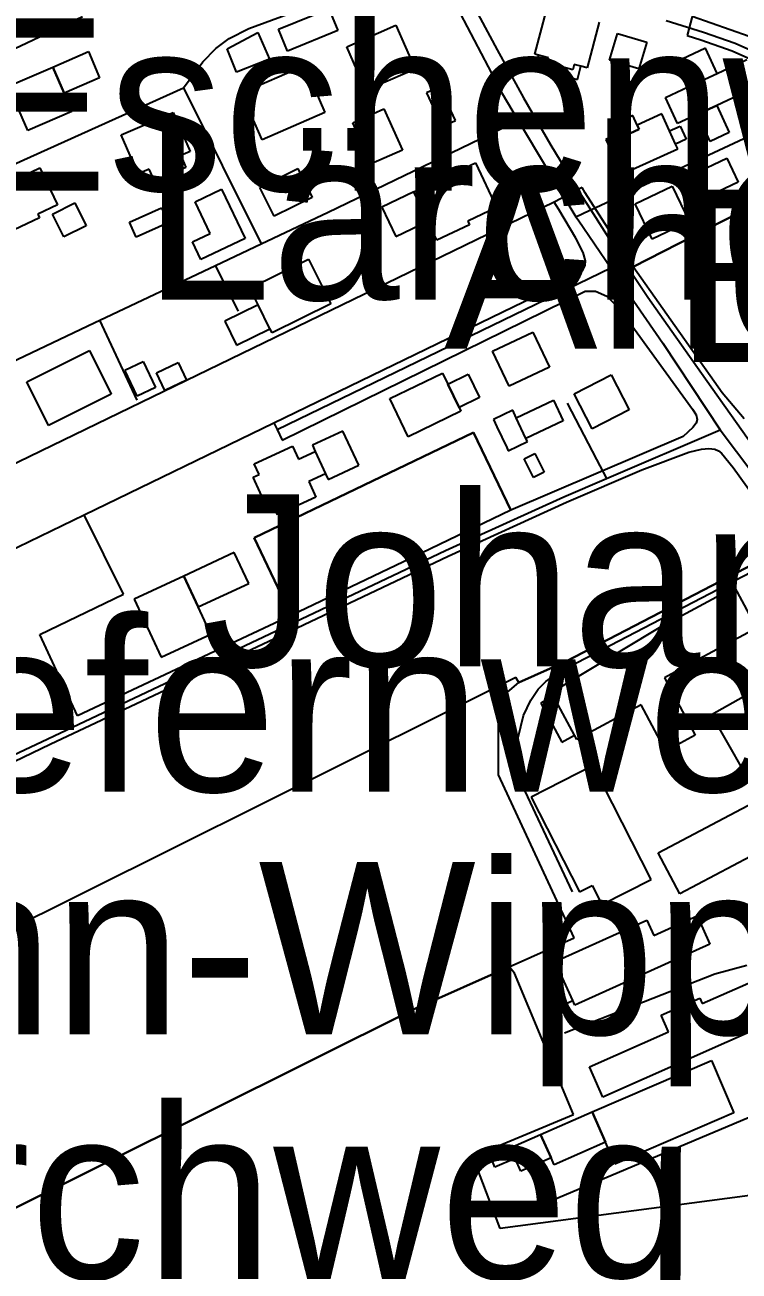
# Model space of a CAD drawing. Extents: x -3657 to 4700, y -7332 to 8131.
# Drawn here: x -2004.3 to -1824.3, y -3271.6 to -2957.5 of the extents above; entities that cross this region are included whole.
import ezdxf

# ---------------------------------------------------------------- set-up
doc = ezdxf.new("R2010")
doc.units = 0
for name, color, linetype in [('OSM_BUILDING_DETACHED', 9, 'CONTINUOUS'), ('OSM_BUILDING_GARAGE', 9, 'CONTINUOUS'), ('OSM_BUILDING_HOUSE', 9, 'CONTINUOUS'), ('OSM_BUILDING_HUT', 9, 'CONTINUOUS'), ('OSM_BUILDING_RESIDENTIAL', 9, 'CONTINUOUS'), ('OSM_BUILDING_TERRACE', 9, 'CONTINUOUS'), ('OSM_BUILDING_YES', 9, 'CONTINUOUS'), ('OSM_HIGHWAY_FOOTWAY', 8, 'CONTINUOUS'), ('OSM_HIGHWAY_RESIDENTIAL', 8, 'CONTINUOUS'), ('OSM_HIGHWAY_SECONDARY', 8, 'CONTINUOUS'), ('OSM_HIGHWAY_SERVICE', 8, 'CONTINUOUS'), ('OSM_HIGHWAY_UNCLASSIFIED', 8, 'CONTINUOUS'), ('OSM_LABELS', 8, 'CONTINUOUS'), ('OSM_LANDUSE_FARMLAND', 3, 'CONTINUOUS'), ('OSM_LANDUSE_GREENFIELD', 3, 'CONTINUOUS'), ('OSM_LANDUSE_RESIDENTIAL', 3, 'CONTINUOUS'), ('OSM_LEISURE_SWIMMING_POOL', 3, 'CONTINUOUS')]:
    doc.layers.add(name, color=color, linetype=linetype)

msp = doc.modelspace()

# ---------------------------------------------------------------- linework, layer by layer
at = {"layer": 'OSM_BUILDING_DETACHED'}
for p, q in [((-2008.423543, -2972.969383), (-1997.319891, -2968.154643)), ((-1997.319891, -2968.154643), (-1994.460549, -2974.748502)), ((-2003.577072, -2984.155593), (-2008.423543, -2972.969383)), ((-1994.460549, -2974.748502), (-1992.47342, -2979.329733)), ((-1992.47342, -2979.329733), (-2003.577072, -2984.155593)), ((-2013.543054, -2999.811838), (-2000.558456, -2993.584923)), ((-2000.558456, -2993.584923), (-1996.121546, -3002.84746)), ((-1996.121546, -3002.84746), (-2001.0742, -3005.215912)), ((-2001.0742, -3005.215912), (-2000.634301, -3006.12771)), ((-2000.634301, -3006.12771), (-2007.012833, -3009.185571))]:
    msp.add_line(p, q, dxfattribs=at)
at = {"layer": 'OSM_BUILDING_GARAGE'}
for p, q in [((-1856.984603, -2966.442241), (-1854.997474, -2959.703828)), ((-1854.997474, -2959.703828), (-1847.602624, -2961.894368)), ((-1997.319891, -2968.154643), (-1988.332305, -2964.251701)), ((-1988.332305, -2964.251701), (-1985.480547, -2970.84556)), ((-1847.602624, -2961.894368), (-1849.589753, -2968.621662)), ((-1994.460549, -2974.748502), (-1997.319891, -2968.154643)), ((-1849.589753, -2968.621662), (-1856.984603, -2966.442241)), ((-1985.480547, -2970.84556), (-1994.460549, -2974.748502)), ((-1921.680058, -2982.187443), (-1913.822556, -2978.662563)), ((-1913.822556, -2978.662563), (-1909.158112, -2989.070409)), ((-1834.739377, -2980.063619), (-1829.953582, -2977.839721)), ((-1831.576657, -2986.890988), (-1834.739377, -2980.063619)), ((-1829.953582, -2977.839721), (-1826.790862, -2984.678209)), ((-1917.015614, -2992.595288), (-1921.680058, -2982.187443)), ((-1826.790862, -2984.678209), (-1831.576657, -2986.890988)), ((-1909.158112, -2989.070409), (-1917.015614, -2992.595288)), ((-1945.123628, -2998.477499), (-1935.536869, -2993.740595)), ((-1935.536869, -2993.740595), (-1931.93425, -3001.046102)), ((-1961.43022, -3002.135812), (-1954.74831, -2998.944518)), ((-1954.74831, -2998.944518), (-1948.83243, -3011.353872)), ((-1941.521009, -3005.783006), (-1945.123628, -2998.477499)), ((-1957.637989, -3010.08625), (-1961.43022, -3002.135812)), ((-1931.93425, -3001.046102), (-1941.521009, -3005.783006)), ((-1962.112822, -3012.221192), (-1957.637989, -3010.08625)), ((-1948.83243, -3011.353872), (-1959.981588, -3016.680109)), ((-1959.981588, -3016.680109), (-1962.112822, -3012.221192)), ((-1945.548358, -3028.066469), (-1953.951941, -3032.21404)), ((-1942.567665, -3034.104354), (-1945.548358, -3028.066469)), ((-1953.951941, -3032.21404), (-1950.971248, -3038.251925)), ((-1950.971248, -3038.251925), (-1942.567665, -3034.104354)), ((-1979.132353, -3044.567796), (-1974.536169, -3042.366137)), ((-1974.536169, -3042.366137), (-1971.403787, -3048.904399)), ((-1975.99997, -3051.117178), (-1979.132353, -3044.567796)), ((-1971.403787, -3048.904399), (-1975.99997, -3051.117178))]:
    msp.add_line(p, q, dxfattribs=at)
at = {"layer": 'OSM_BUILDING_HOUSE'}
for p, q in [((-1946.549507, -3068.174479), (-1936.902072, -3063.715563)), ((-1936.902072, -3063.715563), (-1935.38518, -3067.006933)), ((-1935.38518, -3067.006933), (-1931.137881, -3065.038782)), ((-1931.137881, -3065.038782), (-1928.543996, -3070.665246)), ((-1945.31324, -3070.854277), (-1946.549507, -3068.174479)), ((-1946.814963, -3071.554805), (-1945.31324, -3070.854277)), ((-1943.265435, -3079.249494), (-1946.814963, -3071.554805)), ((-1928.543996, -3070.665246), (-1932.791294, -3072.622276)), ((-1932.791294, -3072.622276), (-1930.978608, -3076.558577)), ((-1930.978608, -3076.558577), (-1940.626043, -3081.006374)), ((-1941.756127, -3078.560085), (-1943.265435, -3079.249494)), ((-1940.626043, -3081.006374), (-1941.756127, -3078.560085))]:
    msp.add_line(p, q, dxfattribs=at)
at = {"layer": 'OSM_BUILDING_HUT'}
for p, q in [((-1971.1535, -3045.257205), (-1965.685103, -3042.666363)), ((-1965.685103, -3042.666363), (-1963.60696, -3047.058563)), ((-1969.067773, -3049.660524), (-1971.1535, -3045.257205)), ((-1963.60696, -3047.058563), (-1969.067773, -3049.660524))]:
    msp.add_line(p, q, dxfattribs=at)
at = {"layer": 'OSM_BUILDING_RESIDENTIAL'}
for p, q in [((-1875.794067, -2964.896631), (-1872.942309, -2954.155202)), ((-1859.578488, -2956.868358), (-1862.642611, -2968.388152)), ((-1874.8991, -2965.130141), (-1875.794067, -2964.896631)), ((-1949.704643, -2974.670666), (-1933.868287, -2967.743222)), ((-1933.868287, -2967.743222), (-1928.695685, -2979.585481)), ((-1872.335552, -2965.819549), (-1874.8991, -2965.130141)), ((-1872.684438, -2967.131649), (-1872.335552, -2965.819549)), ((-1866.222477, -2968.844051), (-1872.684438, -2967.131649)), ((-1865.873591, -2967.531951), (-1866.222477, -2968.844051)), ((-1864.20501, -2967.976731), (-1865.873591, -2967.531951)), ((-1862.642611, -2968.388152), (-1864.20501, -2967.976731)), ((-1944.524456, -2986.512925), (-1949.704643, -2974.670666)), ((-1928.695685, -2979.585481), (-1944.524456, -2986.512925)), ((-1851.076307, -2980.341607), (-1855.634568, -2982.432071)), ((-1849.97656, -2982.765656), (-1851.076307, -2980.341607)), ((-1843.810393, -2979.941305), (-1849.97656, -2982.765656)), ((-1841.838433, -2984.244549), (-1843.810393, -2979.941305)), ((-1855.634568, -2982.432071), (-1854.527237, -2984.845001)), ((-1849.491155, -2983.822008), (-1854.041832, -2985.912473)), ((-1854.041832, -2985.912473), (-1849.491155, -2983.822008)), ((-1849.97656, -2982.765656), (-1849.491155, -2983.822008)), ((-1849.491155, -2983.822008), (-1849.97656, -2982.765656)), ((-1854.527237, -2984.845001), (-1857.894738, -2986.390611)), ((-1857.894738, -2986.390611), (-1853.867389, -2995.186129)), ((-1854.041832, -2985.912473), (-1854.527237, -2984.845001)), ((-1854.527237, -2984.845001), (-1854.041832, -2985.912473)), ((-1840.321541, -2987.558158), (-1841.838433, -2984.244549)), ((-1853.867389, -2995.186129), (-1839.783044, -2988.736824)), ((-1839.783044, -2988.736824), (-1840.321541, -2987.558158)), ((-1906.268433, -2999.645046), (-1890.796131, -2992.283942)), ((-1890.796131, -2992.283942), (-1885.433917, -3003.570227)), ((-1902.764411, -3007.039509), (-1906.268433, -2999.645046)), ((-1885.433917, -3003.570227), (-1892.715, -3007.039509)), ((-1900.489073, -3011.820891), (-1902.764411, -3007.039509)), ((-1892.29027, -3007.929068), (-1900.489073, -3011.820891)), ((-1892.715, -3007.039509), (-1892.29027, -3007.929068)), ((-1947.611331, -3023.874421), (-1932.821632, -3016.568914)), ((-1932.821632, -3016.568914), (-1927.247053, -3027.877438)), ((-1945.548358, -3028.066469), (-1947.611331, -3023.874421)), ((-1942.567665, -3034.104354), (-1945.548358, -3028.066469)), ((-1927.247053, -3027.877438), (-1942.036752, -3035.182945)), ((-1942.036752, -3035.182945), (-1942.567665, -3034.104354)), ((-2003.834944, -3047.458865), (-1988.044095, -3039.630742)), ((-1988.044095, -3039.630742), (-1982.590867, -3050.639039)), ((-1998.381716, -3058.467162), (-2003.834944, -3047.458865)), ((-1982.590867, -3050.639039), (-1998.381716, -3058.467162))]:
    msp.add_line(p, q, dxfattribs=at)
at = {"layer": 'OSM_BUILDING_TERRACE'}
for p, q in [((-1874.8991, -2965.130141), (-1875.778898, -2968.43263)), ((-1872.335552, -2965.819549), (-1874.8991, -2965.130141)), ((-1872.684438, -2967.131649), (-1872.335552, -2965.819549)), ((-1866.222477, -2968.844051), (-1872.684438, -2967.131649)), ((-1865.873591, -2967.531951), (-1866.222477, -2968.844051)), ((-1864.20501, -2967.976731), (-1865.873591, -2967.531951)), ((-1865.077223, -2971.27922), (-1864.20501, -2967.976731)), ((-1875.778898, -2968.43263), (-1865.077223, -2971.27922))]:
    msp.add_line(p, q, dxfattribs=at)
at = {"layer": 'OSM_BUILDING_YES'}
for p, q in [((-1989.788521, -2955.50066), (-2008.415958, -2964.318418)), ((-1940.38334, -2958.625238), (-1927.717289, -2953.476913)), ((-1927.717289, -2953.476913), (-1925.487458, -2958.969942)), ((-1938.153508, -2964.118267), (-1940.38334, -2958.625238)), ((-1923.219704, -2963.039676), (-1910.80394, -2957.624483)), ((-1910.80394, -2957.624483), (-1905.995392, -2968.65502)), ((-1953.330015, -2963.60677), (-1945.593865, -2959.436961)), ((-1945.593865, -2959.436961), (-1942.643509, -2966.153134)), ((-1925.487458, -2958.969942), (-1938.153508, -2964.118267)), ((-1950.986417, -2969.411145), (-1953.330015, -2963.60677)), ((-1918.41874, -2974.070213), (-1923.219704, -2963.039676)), ((-1832.80534, -2963.439978), (-1840.071254, -2966.809184)), ((-1829.877738, -2969.75585), (-1832.80534, -2963.439978)), ((-1942.643509, -2966.153134), (-1950.986417, -2969.411145)), ((-1840.071254, -2966.809184), (-1837.143652, -2973.125056)), ((-1829.877738, -2969.75585), (-1822.407043, -2966.297688)), ((-1905.995392, -2968.65502), (-1918.41874, -2974.070213)), ((-1837.143652, -2973.125056), (-1829.877738, -2969.75585)), ((-1837.143652, -2973.125056), (-1829.877738, -2969.75585)), ((-1842.892673, -2975.793734), (-1837.143652, -2973.125056)), ((-1819.342921, -2972.924905), (-1829.953582, -2977.839721)), ((-1839.828551, -2982.420952), (-1842.892673, -2975.793734)), ((-1980.042488, -2985.234184), (-1966.982046, -2979.585481)), ((-1966.982046, -2979.585481), (-1962.711994, -2989.459591)), ((-1834.739377, -2980.063619), (-1839.828551, -2982.420952)), ((-1829.953582, -2977.839721), (-1834.739377, -2980.063619)), ((-1841.838433, -2984.244549), (-1839.191456, -2983.021405)), ((-1839.191456, -2983.021405), (-1837.674564, -2986.346133)), ((-1975.772436, -2995.108293), (-1980.042488, -2985.234184)), ((-1840.321541, -2987.558158), (-1841.838433, -2984.244549)), ((-1837.674564, -2986.346133), (-1840.321541, -2987.558158)), ((-1962.711994, -2989.459591), (-1965.025255, -2990.460345)), ((-1965.025255, -2990.460345), (-1963.743481, -2993.440369)), ((-1835.8998, -2995.163891), (-1827.397619, -2991.116395)), ((-1827.397619, -2991.116395), (-1824.523108, -2997.165399)), ((-1972.97377, -2993.896268), (-1975.772436, -2995.108293)), ((-1971.684412, -2996.876292), (-1972.97377, -2993.896268)), ((-1963.743481, -2993.440369), (-1971.684412, -2996.876292)), ((-1833.025289, -3001.201775), (-1835.8998, -2995.163891)), ((-1850.484719, -3002.669548), (-1841.178585, -2998.210631)), ((-1841.178585, -2998.210631), (-1836.946456, -3007.050628)), ((-1824.523108, -2997.165399), (-1833.025289, -3001.201775)), ((-1997.395736, -3005.204792), (-1991.752897, -3002.40268)), ((-1991.752897, -3002.40268), (-1988.901139, -3008.162577)), ((-1906.268433, -2999.645046), (-1914.368637, -3003.492391)), ((-1902.764411, -3007.039509), (-1906.268433, -2999.645046)), ((-1846.25259, -3011.509545), (-1850.484719, -3002.669548)), ((-1994.543978, -3010.95357), (-1997.395736, -3005.204792)), ((-1914.368637, -3003.492391), (-1910.857032, -3010.886853)), ((-1988.901139, -3008.162577), (-1994.543978, -3010.95357)), ((-1910.857032, -3010.886853), (-1902.764411, -3007.039509)), ((-1836.946456, -3007.050628), (-1846.25259, -3011.509545)), ((-1886.457819, -3039.775295), (-1876.347732, -3034.971674)), ((-1876.347732, -3034.971674), (-1872.145941, -3043.83391)), ((-1882.256028, -3048.626411), (-1886.457819, -3039.775295)), ((-1912.358755, -3051.71763), (-1899.078363, -3045.279444)), ((-1899.078363, -3045.279444), (-1897.728329, -3048.070437)), ((-1897.728329, -3048.070437), (-1892.601233, -3045.59079)), ((-1892.601233, -3045.59079), (-1889.772229, -3051.439643)), ((-1872.145941, -3043.83391), (-1882.256028, -3048.626411)), ((-1865.858422, -3050.527844), (-1856.582626, -3045.746463)), ((-1856.582626, -3045.746463), (-1852.062287, -3054.519742)), ((-1894.89174, -3053.930409), (-1897.728329, -3048.070437)), ((-1897.728329, -3048.070437), (-1894.89174, -3053.930409)), ((-1907.70948, -3061.324872), (-1912.358755, -3051.71763)), ((-1889.772229, -3051.439643), (-1894.89174, -3053.930409)), ((-1880.496433, -3056.532371), (-1871.114454, -3052.117932)), ((-1871.114454, -3052.117932), (-1868.664673, -3057.332974)), ((-1861.338083, -3059.312244), (-1865.858422, -3050.527844)), ((-1894.429088, -3054.886686), (-1907.70948, -3061.324872)), ((-1894.89174, -3053.930409), (-1894.429088, -3054.886686)), ((-1881.368646, -3054.675415), (-1886.222701, -3056.966031)), ((-1880.496433, -3056.532371), (-1881.368646, -3054.675415)), ((-1852.062287, -3054.519742), (-1861.338083, -3059.312244)), ((-1886.222701, -3056.966031), (-1885.350488, -3058.822986)), ((-1885.350488, -3058.822986), (-1882.900707, -3064.038028)), ((-1878.046652, -3061.747413), (-1880.496433, -3056.532371)), ((-1878.046652, -3061.747413), (-1880.496433, -3056.532371)), ((-1868.664673, -3057.332974), (-1878.046652, -3061.747413)), ((-1924.175346, -3059.912696), (-1931.86599, -3063.459814)), ((-1920.201088, -3068.530303), (-1924.175346, -3059.912696)), ((-1877.659844, -3062.570255), (-1878.046652, -3061.747413)), ((-1931.86599, -3063.459814), (-1931.137881, -3065.038782)), ((-1931.137881, -3065.038782), (-1928.543996, -3070.665246)), ((-1882.900707, -3064.038028), (-1882.5139, -3064.849751)), ((-1882.5139, -3064.849751), (-1877.659844, -3062.570255)), ((-1927.891732, -3072.077421), (-1920.201088, -3068.530303)), ((-1878.501719, -3066.940216), (-1875.801651, -3065.583638)), ((-1876.150536, -3071.621522), (-1878.501719, -3066.940216)), ((-1875.801651, -3065.583638), (-1873.450468, -3070.253824)), ((-1928.543996, -3070.665246), (-1927.891732, -3072.077421)), ((-1873.450468, -3070.253824), (-1876.150536, -3071.621522)), ((-1951.540082, -3090.52466), (-1964.266809, -3096.462469)), ((-1947.922294, -3098.297185), (-1951.540082, -3090.52466)), ((-1964.266809, -3096.462469), (-1976.811508, -3102.311322)), ((-1964.266809, -3096.462469), (-1960.649021, -3104.234994)), ((-1960.649021, -3104.234994), (-1964.266809, -3096.462469)), ((-1960.649021, -3104.234994), (-1947.922294, -3098.297185)), ((-1844.356474, -3109.427797), (-1825.448412, -3099.28682)), ((-1825.448412, -3099.28682), (-1819.934509, -3109.561231)), ((-1976.811508, -3102.311322), (-1970.01583, -3116.900096)), ((-1957.471131, -3111.062363), (-1960.649021, -3104.234994)), ((-1871.615029, -3125.840168), (-1844.356474, -3109.427797)), ((-1838.842571, -3119.713328), (-1844.356474, -3109.427797)), ((-1844.356474, -3109.427797), (-1838.842571, -3119.713328)), ((-1970.01583, -3116.900096), (-1957.471131, -3111.062363)), ((-1819.934509, -3109.561231), (-1838.842571, -3119.713328)), ((-1838.842571, -3119.713328), (-1843.158129, -3122.137377)), ((-1843.158129, -3122.137377), (-1835.376472, -3136.559359)), ((-1831.25811, -3131.388795), (-1819.183647, -3124.561427)), ((-1871.114454, -3126.763086), (-1874.315097, -3128.497727)), ((-1871.114454, -3126.763086), (-1871.615029, -3125.840168)), ((-1865.812916, -3136.581598), (-1871.114454, -3126.763086)), ((-1865.812916, -3136.581598), (-1871.114454, -3126.763086)), ((-1874.315097, -3128.497727), (-1869.013558, -3138.30512)), ((-1849.043672, -3128.909148), (-1865.228912, -3137.660189)), ((-1842.756153, -3140.551257), (-1849.043672, -3128.909148)), ((-1819.092634, -3152.715982), (-1831.25811, -3131.388795)), ((-1869.013558, -3138.30512), (-1865.812916, -3136.581598)), ((-1865.228912, -3137.660189), (-1865.812916, -3136.581598)), ((-1835.376472, -3136.559359), (-1842.756153, -3140.551257)), ((-1861.065043, -3144.22069), (-1876.696618, -3152.171127)), ((-1846.487708, -3172.93122), (-1861.065043, -3144.22069)), ((-1876.696618, -3152.171127), (-1864.553895, -3176.078036)), ((-1844.697775, -3166.192807), (-1819.092634, -3152.715982)), ((-1813.662159, -3163.045991), (-1839.267301, -3176.522816)), ((-1839.267301, -3176.522816), (-1844.697775, -3166.192807)), ((-1864.553895, -3176.078036), (-1861.368421, -3174.45459)), ((-1861.368421, -3174.45459), (-1858.933809, -3179.258211)), ((-1858.933809, -3179.258211), (-1846.487708, -3172.93122)), ((-1870.674555, -3193.591237), (-1847.595039, -3183.150033)), ((-1847.595039, -3183.150033), (-1845.843029, -3187.019617)), ((-1845.843029, -3187.019617), (-1834.883482, -3182.060323)), ((-1834.883482, -3182.060323), (-1831.660086, -3189.199038)), ((-1831.660086, -3189.199038), (-1865.706733, -3204.588415)), ((-1870.143643, -3194.758784), (-1870.674555, -3193.591237)), ((-1870.143643, -3194.758784), (-1873.35187, -3196.215437)), ((-1873.35187, -3196.215437), (-1869.438288, -3204.888642)), ((-1866.222477, -3203.431988), (-1870.143643, -3194.758784)), ((-1866.222477, -3203.431988), (-1870.143643, -3194.758784)), ((-1833.624462, -3204.188114), (-1817.188934, -3196.927085)), ((-1869.438288, -3204.888642), (-1866.222477, -3203.431988)), ((-1865.706733, -3204.588415), (-1866.222477, -3203.431988)), ((-1843.92416, -3207.145899), (-1834.21605, -3202.853774)), ((-1834.21605, -3202.853774), (-1833.624462, -3204.188114)), ((-1813.381534, -3207.724112), (-1858.698691, -3227.761438)), ((-1842.08872, -3211.293469), (-1843.92416, -3207.145899)), ((-1862.066192, -3220.122347), (-1842.08872, -3211.293469)), ((-1861.31533, -3231.497588), (-1831.318785, -3218.576737)), ((-1831.318785, -3218.576737), (-1825.638024, -3231.775575)), ((-1858.698691, -3227.761438), (-1862.066192, -3220.122347)), ((-1874.33785, -3237.201887), (-1861.31533, -3231.497588)), ((-1858.016089, -3239.158918), (-1861.31533, -3231.497588)), ((-1861.31533, -3231.497588), (-1858.016089, -3239.158918)), ((-1825.638024, -3231.775575), (-1855.634568, -3244.696425)), ((-1887.01907, -3242.783873), (-1874.33785, -3237.201887)), ((-1871.728795, -3243.117457), (-1874.33785, -3237.201887)), ((-1874.33785, -3237.201887), (-1871.728795, -3243.117457)), ((-1858.016089, -3239.158918), (-1870.924843, -3244.852098)), ((-1855.634568, -3244.696425), (-1858.016089, -3239.158918)), ((-1885.851063, -3245.452551), (-1887.01907, -3242.783873)), ((-1880.792227, -3243.228652), (-1885.851063, -3245.452551)), ((-1879.358764, -3246.475544), (-1880.792227, -3243.228652)), ((-1871.728795, -3243.117457), (-1879.358764, -3246.475544)), ((-1870.924843, -3244.852098), (-1871.728795, -3243.117457))]:
    msp.add_line(p, q, dxfattribs=at)
at = {"layer": 'OSM_HIGHWAY_FOOTWAY'}
for p, q in [((-1892.009645, -2951.33085), (-1885.297397, -2963.84028)), ((-1885.297397, -2963.84028), (-1878.698915, -2975.938288)), ((-1878.698915, -2975.938288), (-1871.789471, -2987.825025)), ((-1871.789471, -2987.825025), (-1864.076074, -3000.523486)), ((-1864.076074, -3000.523486), (-1861.694553, -3004.115082)), ((-1861.694553, -3004.115082), (-1855.543555, -3013.833519)), ((-1855.543555, -3013.833519), (-1847.314414, -3026.131678)), ((-1847.314414, -3026.131678), (-1832.782586, -3046.769456)), ((-1832.782586, -3046.769456), (-1817.226856, -3068.641498))]:
    msp.add_line(p, q, dxfattribs=at)
at = {"layer": 'OSM_HIGHWAY_RESIDENTIAL'}
for p, q in [((-1842.680308, -2956.434698), (-1833.313499, -2959.325766)), ((-1833.313499, -2959.325766), (-1825.289139, -2962.150117)), ((-1825.289139, -2962.150117), (-1817.439221, -2965.652757)), ((-2079.778155, -3025.242118), (-1964.3199, -2973.436402)), ((-1964.3199, -2973.436402), (-1944.759574, -3012.677091)), ((-1927.906901, -3004.737774), (-1880.026196, -2981.609229)), ((-1944.759574, -3012.677091), (-1927.906901, -3004.737774)), ((-1956.280371, -3018.147882), (-1944.759574, -3012.677091)), ((-1985.427456, -3031.980531), (-1956.280371, -3018.147882)), ((-1940.770147, -3059.523514), (-1856.643302, -3018.770573)), ((-2069.091649, -3071.699359), (-1986.656139, -3032.569864)), ((-1986.656139, -3032.569864), (-1985.427456, -3031.980531))]:
    msp.add_line(p, q, dxfattribs=at)
at = {"layer": 'OSM_HIGHWAY_SECONDARY'}
for p, q in [((-1894.656622, -2954.63334), (-1884.076299, -2974.79298)), ((-1884.076299, -2974.79298), (-1880.026196, -2981.609229)), ((-1880.026196, -2981.609229), (-1865.46403, -3005.883081)), ((-1865.46403, -3005.883081), (-1864.910365, -3006.694804)), ((-1864.910365, -3006.694804), (-1856.643302, -3018.770573)), ((-1856.643302, -3018.770573), (-1843.537353, -3037.784906)), ((-1843.537353, -3037.784906), (-1829.081369, -3059.567992)), ((-1829.081369, -3059.567992), (-1809.460368, -3085.743278))]:
    msp.add_line(p, q, dxfattribs=at)
at = {"layer": 'OSM_HIGHWAY_SERVICE'}
for p, q in [((-1947.922294, -2958.458445), (-1909.370477, -2944.192136)), ((-1952.821856, -2960.938092), (-1947.922294, -2958.458445)), ((-1956.174188, -2963.473336), (-1952.821856, -2960.938092)), ((-1959.511351, -2966.875901), (-1956.174188, -2963.473336)), ((-1964.3199, -2973.436402), (-1959.511351, -2966.875901)), ((-1950.478258, -3029.656557), (-1956.280371, -3018.147882)), ((-1976.06823, -3052.129051), (-1985.427456, -3031.980531)), ((-1867.648355, -3052.918535), (-1860.26109, -3067.107008)), ((-1860.26109, -3067.107008), (-1857.773387, -3071.87727)), ((-1867.253963, -3119.368624), (-1807.556668, -3088.289642)), ((-1873.048492, -3123.026937), (-1871.220637, -3121.703717)), ((-1871.220637, -3121.703717), (-1867.253963, -3119.368624)), ((-1876.810385, -3127.708243), (-1874.982529, -3124.961728)), ((-1874.982529, -3124.961728), (-1873.048492, -3123.026937)), ((-1878.645824, -3131.577827), (-1876.810385, -3127.708243)), ((-1880.731551, -3140.251031), (-1878.645824, -3131.577827)), ((-1880.731551, -3143.097621), (-1880.731551, -3140.251031)), ((-1879.912429, -3146.255557), (-1880.731551, -3143.097621)), ((-1878.896111, -3149.202222), (-1879.912429, -3146.255557)), ((-1866.283152, -3176.066917), (-1878.896111, -3149.202222)), ((-1868.315788, -3211.604815), (-1830.47691, -3196.749173)), ((-1830.47691, -3196.749173), (-1822.338783, -3194.514155)), ((-1871.615029, -3253.814409), (-1800.184571, -3223.747301))]:
    msp.add_line(p, q, dxfattribs=at)
at = {"layer": 'OSM_HIGHWAY_UNCLASSIFIED'}
for p, q in [((-1861.694553, -3004.115082), (-1800.139065, -2975.471269)), ((-1865.46403, -3005.883081), (-1862.073776, -3004.292994)), ((-1862.073776, -3004.292994), (-1861.694553, -3004.115082)), ((-1857.773387, -3071.87727), (-1829.081369, -3059.567992)), ((-1868.459893, -3076.458501), (-1857.773387, -3071.87727)), ((-1898.312333, -3090.046521), (-1868.459893, -3076.458501)), ((-1936.348406, -3108.093458), (-1898.312333, -3090.046521)), ((-1998.563743, -3137.471158), (-1936.348406, -3108.093458)), ((-2038.966169, -3156.574446), (-1998.563743, -3137.471158))]:
    msp.add_line(p, q, dxfattribs=at)
at = {"layer": 'OSM_LANDUSE_FARMLAND'}
for p, q in [((-1813.889693, -2963.217588), (-1836.172841, -2955.433943)), ((-1870.917258, -3002.213649), (-2056.54695, -3092.281539)), ((-1869.779589, -3004.081724), (-1870.917258, -3002.213649)), ((-1865.494368, -3011.298274), (-1869.779589, -3004.081724)), ((-1863.64376, -3014.923229), (-1865.494368, -3011.298274)), ((-1863.029418, -3016.991455), (-1863.64376, -3014.923229)), ((-1863.681682, -3019.393265), (-1863.128016, -3018.214599)), ((-1863.128016, -3018.214599), (-1863.029418, -3016.991455)), ((-1941.596854, -3057.822232), (-1864.819351, -3020.627529)), ((-1864.819351, -3020.627529), (-1863.681682, -3019.393265)), ((-1989.37896, -3081.050852), (-1941.596854, -3057.822232)), ((-1946.564676, -3086.78851), (-1891.258783, -3060.27964)), ((-1891.258783, -3060.27964), (-1881.876805, -3079.883305)), ((-1848.85406, -3069.708969), (-1836.969209, -3065.250053)), ((-1836.969209, -3065.250053), (-1833.821658, -3064.460569)), ((-1833.821658, -3064.460569), (-1831.925542, -3064.304896)), ((-1831.925542, -3064.304896), (-1830.40865, -3064.493927)), ((-1830.40865, -3064.493927), (-1829.528852, -3064.927587)), ((-1829.528852, -3064.927587), (-1828.747653, -3065.450204)), ((-1828.747653, -3065.450204), (-1825.850389, -3069.086278)), ((-1867.837967, -3077.848438), (-1848.85406, -3069.708969)), ((-1825.850389, -3069.086278), (-1815.088038, -3084.097593)), ((-1897.667653, -3091.425339), (-1867.837967, -3077.848438)), ((-2054.051662, -3112.363343), (-1989.37896, -3081.050852)), ((-1881.876805, -3079.883305), (-1908.900241, -3092.837514)), ((-1937.175113, -3106.392176), (-1946.564676, -3086.78851)), ((-1908.900241, -3092.837514), (-1937.175113, -3106.392176)), ((-1935.696143, -3109.472275), (-1897.667653, -3091.425339)), ((-1820.48059, -3093.282294), (-1867.99724, -3118.023165)), ((-1997.919064, -3138.849975), (-1935.696143, -3109.472275)), ((-1867.99724, -3118.023165), (-1879.813831, -3123.249327)), ((-1880.625369, -3122.026182), (-1899.245221, -3131.388795)), ((-1880.625369, -3122.026182), (-1899.245221, -3131.388795)), ((-1879.813831, -3123.249327), (-1880.625369, -3122.026182)), ((-1879.813831, -3123.249327), (-1880.625369, -3122.026182)), ((-1884.933343, -3127.674885), (-1879.813831, -3123.249327)), ((-1885.001603, -3146.555783), (-1884.933343, -3127.674885)), ((-1899.245221, -3131.388795), (-2066.156463, -3214.440286)), ((-1899.245221, -3131.388795), (-2066.156463, -3214.440286)), ((-2039.345392, -3158.520357), (-1997.919064, -3138.849975)), ((-1865.850838, -3187.631189), (-1885.001603, -3146.555783)), ((-1882.29395, -3194.958935), (-1865.850838, -3187.631189)), ((-1906.018145, -3205.522453), (-1882.29395, -3194.958935)), ((-1882.29395, -3194.958935), (-1906.018145, -3205.522453)), ((-1880.898409, -3196.515664), (-1882.29395, -3194.958935)), ((-1866.032865, -3232.209235), (-1880.898409, -3196.515664)), ((-2088.416857, -3296.357588), (-1906.018145, -3205.522453)), ((-1906.018145, -3205.522453), (-2088.416857, -3296.357588)), ((-1891.448395, -3242.728275), (-1866.032865, -3232.209235)), ((-1884.508613, -3260.897526), (-1891.448395, -3242.728275)), ((-1817.188934, -3251.979693), (-1884.508613, -3260.897526))]:
    msp.add_line(p, q, dxfattribs=at)
at = {"layer": 'OSM_LANDUSE_GREENFIELD'}
for p, q in [((-1851.023216, -3018.492586), (-1789.869704, -2987.180095)), ((-1828.550457, -3050.294335), (-1851.023216, -3018.492586)), ((-1823.059307, -3056.810358), (-1828.550457, -3050.294335))]:
    msp.add_line(p, q, dxfattribs=at)
at = {"layer": 'OSM_LANDUSE_RESIDENTIAL'}
for p, q in [((-1836.172841, -2955.433943), (-1837.386354, -2960.204206)), ((-1837.386354, -2960.204206), (-1833.950593, -2961.260557)), ((-1833.950593, -2961.260557), (-1826.04, -2964.040431)), ((-1826.04, -2964.040431), (-1818.356941, -2967.476354)), ((-1789.869704, -2987.180095), (-1851.023216, -3018.492586)), ((-1863.9168, -2998.533097), (-1870.917258, -3002.213649)), ((-1863.090094, -2999.900794), (-1863.9168, -2998.533097)), ((-1870.917258, -3002.213649), (-2056.54695, -3092.281539)), ((-1854.572744, -3013.199708), (-1863.090094, -2999.900794)), ((-1851.023216, -3018.492586), (-1854.572744, -3013.199708)), ((-1939.46562, -3062.181073), (-1863.105263, -3024.675024)), ((-1863.105263, -3024.675024), (-1860.488624, -3024.652785)), ((-1860.488624, -3024.652785), (-1857.644451, -3025.875929)), ((-1857.644451, -3025.875929), (-1854.185936, -3029.334091)), ((-1854.185936, -3029.334091), (-1836.081827, -3054.364069)), ((-1836.081827, -3054.364069), (-1835.156523, -3055.787365)), ((-1835.156523, -3055.787365), (-1834.853144, -3057.010509)), ((-1989.37896, -3081.050852), (-1941.596854, -3057.822232)), ((-1941.596854, -3057.822232), (-1940.770147, -3059.523514)), ((-1835.960476, -3059.034256), (-1838.402672, -3061.313752)), ((-1835.141354, -3057.922307), (-1835.960476, -3059.034256)), ((-1834.853144, -3057.010509), (-1835.141354, -3057.922307)), ((-1891.258783, -3060.27964), (-1946.564676, -3086.78851)), ((-1940.770147, -3059.523514), (-1939.46562, -3062.181073)), ((-1881.876805, -3079.883305), (-1891.258783, -3060.27964)), ((-1838.402672, -3061.313752), (-1881.876805, -3079.883305)), ((-1979.511576, -3101.054819), (-1989.37896, -3081.050852)), ((-1946.564676, -3086.78851), (-1937.175113, -3106.392176)), ((-1867.99724, -3118.023165), (-1820.48059, -3093.282294)), ((-2000.535703, -3111.162438), (-1979.511576, -3101.054819)), ((-1937.175113, -3106.392176), (-1991.07788, -3131.71126)), ((-1991.07788, -3131.71126), (-2000.535703, -3111.162438)), ((-1879.813831, -3123.249327), (-1867.99724, -3118.023165)), ((-1884.933343, -3127.674885), (-1879.813831, -3123.249327)), ((-1885.001603, -3146.555783), (-1884.933343, -3127.674885)), ((-1865.850838, -3187.631189), (-1885.001603, -3146.555783)), ((-1882.29395, -3194.958935), (-1865.850838, -3187.631189)), ((-1880.898409, -3196.515664), (-1882.29395, -3194.958935)), ((-1866.032865, -3232.209235), (-1880.898409, -3196.515664)), ((-1891.448395, -3242.728275), (-1866.032865, -3232.209235)), ((-1884.508613, -3260.897526), (-1891.448395, -3242.728275)), ((-1817.188934, -3251.979693), (-1884.508613, -3260.897526))]:
    msp.add_line(p, q, dxfattribs=at)
at = {"layer": 'OSM_LEISURE_SWIMMING_POOL'}
for p, q in [((-1899.715458, -2973.136176), (-1903.06779, -2974.670666)), ((-1895.817045, -2981.631468), (-1899.715458, -2973.136176)), ((-1903.06779, -2974.670666), (-1899.169377, -2983.177077)), ((-1899.169377, -2983.177077), (-1895.817045, -2981.631468)), ((-1977.987099, -3007.217421), (-1969.894479, -3003.614705)), ((-1969.894479, -3003.614705), (-1968.203144, -3007.428691)), ((-1976.295764, -3011.031407), (-1977.987099, -3007.217421)), ((-1968.203144, -3007.428691), (-1976.295764, -3011.031407))]:
    msp.add_line(p, q, dxfattribs=at)

# ---------------------------------------------------------------- texts
at = {"layer": 'OSM_LABELS'}
for s, p in [('Eschenweg', (-2022.049028, -2999.33926)), ('Lärchenweg', (-1974.493158, -3026.791322)), ('Ahornweg', (-1898.706725, -3039.147044)), ('Bierbaum', (-1840.429853, -3042.46746)), ('Johann-Wippel-Weg', (-1959.97547, -3119.250012)), ('Kiefernweg', (-2073.304817, -3150.770071)), ('Johann-Wippel-Weg', (-2155.295083, -3211.970544)), ('Alter Kirchweg', (-2209.477415, -3273.621647))]:
    msp.add_text(s, height=43.418293, dxfattribs=at).set_placement(p)

doc.saveas('drawing.dxf')
